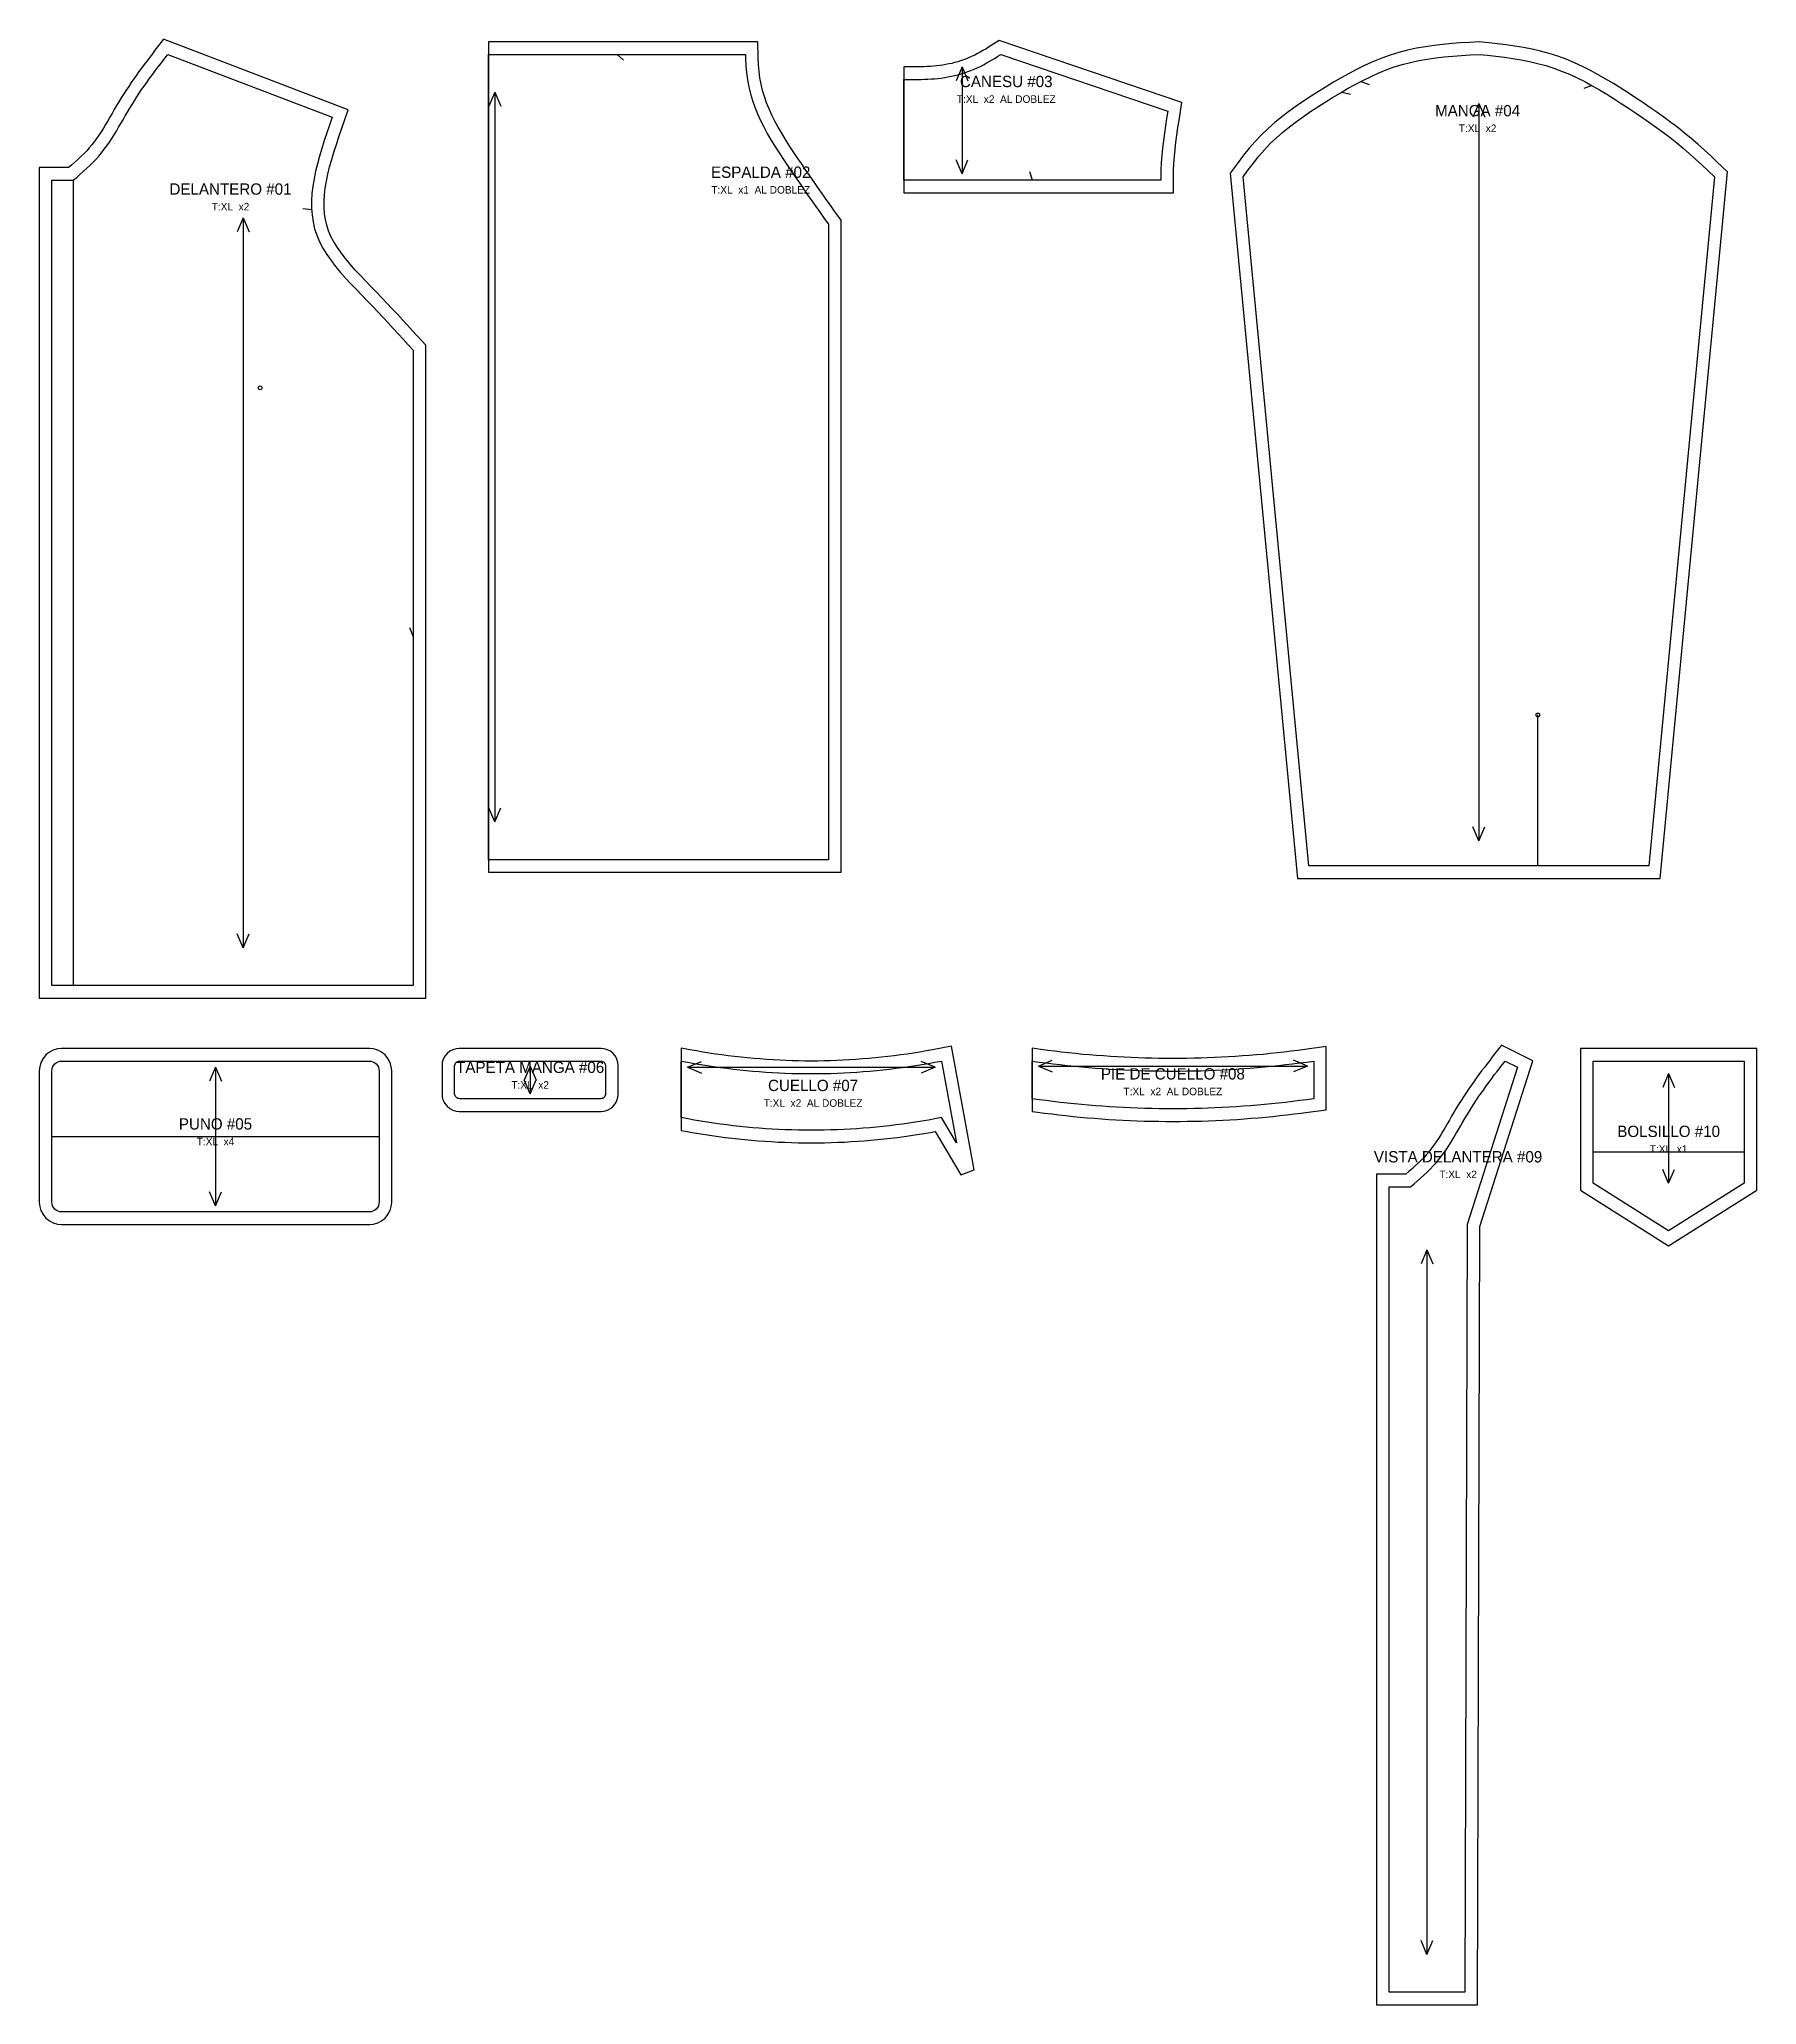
# Model space of a CAD drawing. Header units: centimetres. Extents: x -1 to 135, y -155 to 1.
import ezdxf
from ezdxf.enums import TextEntityAlignment as Align

# ---------------------------------------------------------------- set-up
doc = ezdxf.new("R2010")
doc.units = ezdxf.units.CM
for name, color, linetype in [('1', 1, 'Continuous'), ('11', 8, 'Continuous'), ('13', 7, 'Continuous'), ('15', 6, 'Continuous'), ('4', 4, 'Continuous'), ('6', 2, 'Continuous'), ('7', 3, 'Continuous'), ('8', 5, 'Continuous')]:
    doc.layers.add(name, color=color, linetype=linetype)

# ---------------------------------------------------------------- blocks, each defined once
blk = doc.blocks.new('P01_DELANTERO')
at = {"layer": '1'}
blk.add_lwpolyline([(-2.7, -75), (28, -75), (28, -23.11), (27.35, -22.39), (26.95, -21.96), (26.56, -21.53), (26.15, -21.09), (25.75, -20.65), (25.34, -20.21), (24.92, -19.77), (24.5, -19.33), (24.07, -18.88), (23.64, -18.44), (23.21, -17.99), (22.79, -17.55), (22.38, -17.11), (21.99, -16.67), (21.63, -16.22), (21.29, -15.78), (20.98, -15.34), (20.71, -14.9), (20.47, -14.46), (20.28, -14.02), (20.14, -13.58), (20.03, -13.12), (19.96, -12.66), (19.93, -12.17), (19.93, -11.67), (19.96, -11.15), (20.02, -10.62), (20.11, -10.07), (20.23, -9.51), (20.37, -8.94), (20.53, -8.35), (20.7, -7.76), (20.9, -7.16), (21.1, -6.56), (21.31, -5.95), (21.84, -4.41), (7.16, 1.2), (6.49, 0.33), (6.28, 0.05), (6.07, -0.23), (5.86, -0.51), (5.64, -0.79), (5.43, -1.08), (5.22, -1.36), (5.01, -1.65), (4.81, -1.94), (4.6, -2.24), (4.4, -2.54), (4.2, -2.84), (4.01, -3.14), (3.81, -3.45), (3.63, -3.76), (3.44, -4.07), (3.26, -4.38), (3.09, -4.69), (2.91, -4.99), (2.74, -5.29), (2.57, -5.58), (2.39, -5.87), (2.22, -6.15), (2.04, -6.42), (1.85, -6.69), (1.67, -6.94), (1.47, -7.19), (1.27, -7.43), (1.07, -7.66), (0.84, -7.89), (0.61, -8.11), (0.37, -8.34), (0.13, -8.56), (-0.13, -8.79), (-0.37, -9), (-2.7, -9), (-2.7, -75)], close=True, dxfattribs=at)
at = {"layer": '11'}
blk.add_line((0, -10), (0, -74), dxfattribs=at)
at = {"layer": '4'}
for p, q in [((18.94, -12.34), (18.24, -12.27)), ((27, -46.23), (26.73, -45.58))]:
    blk.add_line(p, q, dxfattribs=at)
at = {"layer": '6'}
blk.add_circle((14.85, -26.5), 0.15, dxfattribs=at)
at = {"layer": '7'}
for p, q in [((13.5, -13), (13.03, -14.11)), ((13.5, -13), (13.5, -71)), ((13.5, -13), (13.97, -14.11)), ((13.5, -71), (13.03, -69.89)), ((13.5, -71), (13.97, -69.89))]:
    blk.add_line(p, q, dxfattribs=at)
at = {"layer": '8'}
blk.add_lwpolyline([(-1.7, -10), (0, -10), (0.27, -9.77), (0.53, -9.54), (0.79, -9.31), (1.05, -9.07), (1.31, -8.83), (1.56, -8.59), (1.8, -8.34), (2.03, -8.08), (2.25, -7.82), (2.46, -7.54), (2.67, -7.27), (2.87, -6.98), (3.06, -6.69), (3.24, -6.39), (3.42, -6.09), (3.6, -5.79), (3.78, -5.49), (3.95, -5.19), (4.13, -4.88), (4.31, -4.58), (4.48, -4.28), (4.67, -3.98), (4.85, -3.68), (5.04, -3.38), (5.23, -3.09), (5.43, -2.8), (5.63, -2.52), (5.83, -2.23), (6.03, -1.95), (6.24, -1.67), (6.45, -1.39), (6.65, -1.11), (6.87, -0.83), (7.08, -0.55), (7.29, -0.28), (7.5, 0), (20.58, -5), (20.36, -5.62), (20.15, -6.24), (19.94, -6.85), (19.75, -7.47), (19.57, -8.08), (19.4, -8.69), (19.25, -9.29), (19.13, -9.89), (19.03, -10.48), (18.96, -11.06), (18.93, -11.64), (18.93, -12.21), (18.97, -12.76), (19.05, -13.31), (19.17, -13.85), (19.35, -14.37), (19.57, -14.89), (19.84, -15.39), (20.14, -15.89), (20.48, -16.37), (20.84, -16.85), (21.23, -17.32), (21.64, -17.78), (22.06, -18.23), (22.49, -18.68), (22.92, -19.13), (23.35, -19.58), (23.78, -20.02), (24.2, -20.46), (24.61, -20.9), (25.02, -21.33), (25.42, -21.77), (25.82, -22.2), (26.21, -22.63), (26.61, -23.07), (27, -23.5), (27, -74), (-1.7, -74)], close=True, dxfattribs=at)
at = {"layer": '13'}
blk.add_text('DELANTERO #01', height=0.9, dxfattribs=at).set_placement((12.49, -10.7), align=Align.MIDDLE_CENTER)
at = {"layer": '15'}
blk.add_text('T:XL  x2', height=0.6, dxfattribs=at).set_placement((12.49, -12.1), align=Align.MIDDLE_CENTER)
blk = doc.blocks.new('P02_ESPALDA')
at = {"layer": '1'}
blk.add_lwpolyline([(28, -23.18), (27.49, -22.46), (27.16, -21.99), (26.83, -21.52), (26.5, -21.05), (26.17, -20.58), (25.84, -20.11), (25.51, -19.64), (25.18, -19.16), (24.85, -18.68), (24.52, -18.2), (24.2, -17.72), (23.89, -17.24), (23.58, -16.76), (23.29, -16.27), (23.01, -15.79), (22.75, -15.3), (22.51, -14.82), (22.29, -14.33), (22.09, -13.84), (21.91, -13.35), (21.77, -12.86), (21.65, -12.37), (21.55, -11.87), (21.49, -11.36), (21.44, -10.84), (21.41, -10.31), (21.4, -9), (0, -9), (0, -75), (28, -75), (28, -23.18)], close=True, dxfattribs=at)
at = {"layer": '4'}
blk.add_line((10.21, -10), (10.72, -10.47), dxfattribs=at)
at = {"layer": '7'}
for p, q in [((0.5, -13), (0.03, -14.11)), ((0.5, -13), (0.5, -71)), ((0.5, -13), (0.97, -14.11)), ((0.5, -71), (0.03, -69.89)), ((0.5, -71), (0.97, -69.89))]:
    blk.add_line(p, q, dxfattribs=at)
at = {"layer": '8'}
blk.add_lwpolyline([(0, -10), (20.41, -10), (20.41, -10.34), (20.44, -10.91), (20.49, -11.47), (20.57, -12.03), (20.67, -12.58), (20.8, -13.13), (20.96, -13.66), (21.15, -14.2), (21.37, -14.73), (21.61, -15.25), (21.86, -15.76), (22.14, -16.28), (22.43, -16.78), (22.73, -17.28), (23.05, -17.78), (23.37, -18.27), (23.7, -18.76), (24.03, -19.25), (24.36, -19.73), (24.69, -20.21), (25.02, -20.68), (25.35, -21.16), (25.68, -21.63), (26.01, -22.1), (26.34, -22.57), (26.67, -23.03), (27, -23.5), (27, -74), (0, -74)], close=True, dxfattribs=at)
at = {"layer": '13'}
blk.add_text('ESPALDA #02', height=0.9, dxfattribs=at).set_placement((21.62, -19.36), align=Align.MIDDLE_CENTER)
at = {"layer": '15'}
blk.add_text('T:XL  x1  AL DOBLEZ', height=0.6, dxfattribs=at).set_placement((21.62, -20.76), align=Align.MIDDLE_CENTER)
blk = doc.blocks.new('P03_CANESU')
at = {"layer": '1'}
blk.add_lwpolyline([(21.41, -9.78), (21.42, -9.23), (21.45, -8.68), (21.49, -8.12), (21.55, -7.55), (21.61, -6.98), (21.69, -6.41), (21.77, -5.82), (21.86, -5.24), (22.07, -3.82), (7.57, 1.1), (6.94, 0.71), (6.72, 0.57), (6.5, 0.43), (6.28, 0.3), (6.06, 0.18), (5.84, 0.06), (5.62, -0.05), (5.41, -0.15), (5.18, -0.25), (4.96, -0.34), (4.73, -0.43), (4.5, -0.51), (4.27, -0.58), (4.03, -0.65), (3.8, -0.71), (3.56, -0.76), (3.32, -0.81), (3.08, -0.85), (2.84, -0.88), (2.59, -0.91), (2.35, -0.94), (2.1, -0.96), (1.84, -0.97), (1.59, -0.98), (1.33, -0.99), (1.07, -1), (0.81, -1), (0.54, -1), (0.27, -1), (0, -1), (0, -11), (21.42, -11), (21.41, -9.78)], close=True, dxfattribs=at)
at = {"layer": '4'}
blk.add_line((10.21, -10), (10, -9.33), dxfattribs=at)
at = {"layer": '7'}
for p, q in [((4.62, -1), (4.15, -2.11)), ((4.62, -1), (4.62, -9.5)), ((4.62, -1), (5.09, -2.11)), ((4.62, -9.5), (4.15, -8.39)), ((4.62, -9.5), (5.09, -8.39))]:
    blk.add_line(p, q, dxfattribs=at)
at = {"layer": '8'}
blk.add_lwpolyline([(0, -2), (0.27, -2), (0.54, -2), (0.81, -2), (1.08, -2), (1.36, -1.99), (1.63, -1.98), (1.9, -1.97), (2.16, -1.95), (2.43, -1.93), (2.7, -1.91), (2.97, -1.88), (3.24, -1.84), (3.5, -1.79), (3.77, -1.74), (4.03, -1.68), (4.29, -1.61), (4.55, -1.54), (4.81, -1.46), (5.07, -1.37), (5.32, -1.27), (5.57, -1.17), (5.82, -1.06), (6.07, -0.95), (6.31, -0.82), (6.54, -0.7), (6.78, -0.56), (7.01, -0.43), (7.24, -0.29), (7.47, -0.14), (7.7, 0), (20.96, -4.5), (20.87, -5.09), (20.78, -5.68), (20.7, -6.27), (20.62, -6.86), (20.55, -7.45), (20.5, -8.03), (20.45, -8.61), (20.42, -9.19), (20.41, -9.77), (20.41, -10), (0, -10)], close=True, dxfattribs=at)
at = {"layer": '13'}
blk.add_text('CANESU #03', height=0.9, dxfattribs=at).set_placement((8.13, -2.15), align=Align.MIDDLE_CENTER)
at = {"layer": '15'}
blk.add_text('T:XL  x2  AL DOBLEZ', height=0.6, dxfattribs=at).set_placement((8.13, -3.55), align=Align.MIDDLE_CENTER)
blk = doc.blocks.new('P04_MANGA')
at = {"layer": '1'}
blk.add_lwpolyline([(-14.41, -65.5), (14.41, -65.5), (19.76, -9.34), (18.92, -8.54), (18.43, -8.07), (17.93, -7.6), (17.41, -7.14), (16.88, -6.69), (16.35, -6.25), (15.81, -5.82), (15.26, -5.41), (14.71, -5), (14.15, -4.6), (13.58, -4.21), (13.02, -3.82), (12.44, -3.44), (11.87, -3.06), (11.29, -2.69), (10.7, -2.32), (10.1, -1.96), (9.49, -1.61), (8.87, -1.28), (8.24, -0.96), (7.6, -0.66), (6.95, -0.39), (6.28, -0.14), (5.6, 0.08), (4.91, 0.26), (4.23, 0.42), (3.54, 0.55), (2.85, 0.66), (2.16, 0.76), (1.47, 0.85), (0.79, 0.92), (0.02, 1), (-0.75, 0.96), (-1.45, 0.91), (-2.15, 0.86), (-2.85, 0.79), (-3.55, 0.71), (-4.25, 0.61), (-4.96, 0.49), (-5.66, 0.34), (-6.36, 0.16), (-7.04, -0.06), (-7.72, -0.3), (-8.38, -0.57), (-9.03, -0.86), (-9.67, -1.18), (-10.31, -1.51), (-10.93, -1.85), (-11.54, -2.21), (-12.14, -2.58), (-12.74, -2.95), (-13.33, -3.33), (-13.92, -3.72), (-14.51, -4.12), (-15.09, -4.53), (-15.65, -4.96), (-16.21, -5.41), (-16.75, -5.89), (-17.28, -6.38), (-17.78, -6.91), (-18.26, -7.46), (-18.7, -8.02), (-19.12, -8.58), (-19.75, -9.45), (-14.41, -65.5)], close=True, dxfattribs=at)
at = {"layer": '11'}
blk.add_line((4.68, -64.5), (4.68, -52.5), dxfattribs=at)
at = {"layer": '4'}
for p, q in [((-10.89, -2.99), (-10.21, -3.15)), ((-9.37, -2.15), (-8.71, -2.38)), ((8.99, -2.48), (8.33, -2.7))]:
    blk.add_line(p, q, dxfattribs=at)
at = {"layer": '6'}
blk.add_circle((4.68, -52.5), 0.15, dxfattribs=at)
at = {"layer": '7'}
for p, q in [((0, -3.89), (-0.47, -5)), ((0, -3.89), (0, -62.5)), ((0, -3.89), (0.47, -5)), ((0, -62.5), (-0.47, -61.39)), ((0, -62.5), (0.47, -61.39))]:
    blk.add_line(p, q, dxfattribs=at)
at = {"layer": '8'}
blk.add_lwpolyline([(-18.72, -9.73), (-18.32, -9.17), (-17.91, -8.63), (-17.49, -8.09), (-17.04, -7.58), (-16.57, -7.09), (-16.08, -6.63), (-15.57, -6.18), (-15.04, -5.75), (-14.49, -5.34), (-13.93, -4.94), (-13.37, -4.55), (-12.79, -4.17), (-12.21, -3.8), (-11.62, -3.43), (-11.03, -3.07), (-10.43, -2.72), (-9.83, -2.39), (-9.22, -2.07), (-8.61, -1.77), (-7.99, -1.49), (-7.36, -1.23), (-6.72, -1), (-6.08, -0.8), (-5.43, -0.63), (-4.77, -0.49), (-4.1, -0.38), (-3.42, -0.28), (-2.75, -0.2), (-2.06, -0.14), (-1.38, -0.09), (-0.69, -0.04), (0, 0), (0.68, -0.07), (1.35, -0.15), (2.03, -0.23), (2.7, -0.32), (3.36, -0.43), (4.02, -0.56), (4.67, -0.71), (5.32, -0.88), (5.95, -1.09), (6.58, -1.32), (7.2, -1.58), (7.81, -1.86), (8.41, -2.16), (9, -2.49), (9.59, -2.82), (10.17, -3.17), (10.75, -3.53), (11.32, -3.9), (11.89, -4.27), (12.46, -4.65), (13.02, -5.03), (13.57, -5.42), (14.12, -5.81), (14.66, -6.21), (15.19, -6.61), (15.72, -7.03), (16.24, -7.46), (16.75, -7.89), (17.25, -8.34), (17.75, -8.8), (18.23, -9.26), (18.72, -9.73), (13.5, -64.5), (-13.5, -64.5)], close=True, dxfattribs=at)
at = {"layer": '13'}
blk.add_text('MANGA #04', height=0.9, dxfattribs=at).set_placement((-0.1, -4.47), align=Align.MIDDLE_CENTER)
at = {"layer": '15'}
blk.add_text('T:XL  x2', height=0.6, dxfattribs=at).set_placement((-0.1, -5.87), align=Align.MIDDLE_CENTER)
blk = doc.blocks.new('P05_PUNO')
at = {"layer": '1'}
blk.add_lwpolyline([(-1, -11.25), (-0.97, -11.55), (-0.87, -11.89), (-0.7, -12.2), (-0.48, -12.48), (-0.2, -12.7), (0.11, -12.87), (0.45, -12.97), (0.75, -13), (25.25, -13), (25.55, -12.97), (25.89, -12.87), (26.2, -12.7), (26.48, -12.48), (26.7, -12.2), (26.87, -11.89), (26.97, -11.55), (27, -11.25), (27, -0.75), (26.97, -0.45), (26.87, -0.11), (26.7, 0.2), (26.48, 0.48), (26.2, 0.7), (25.89, 0.87), (25.55, 0.97), (25.25, 1), (0.75, 1), (0.45, 0.97), (0.11, 0.87), (-0.2, 0.7), (-0.48, 0.48), (-0.7, 0.2), (-0.87, -0.11), (-0.97, -0.45), (-1, -0.75), (-1, -11.25)], close=True, dxfattribs=at)
at = {"layer": '11'}
blk.add_line((0, -6), (26, -6), dxfattribs=at)
at = {"layer": '7'}
for p, q in [((13, -0.5), (12.53, -1.61)), ((13, -0.5), (13, -11.5)), ((13, -0.5), (13.47, -1.61)), ((13, -11.5), (12.53, -10.39)), ((13, -11.5), (13.47, -10.39))]:
    blk.add_line(p, q, dxfattribs=at)
at = {"layer": '8'}
blk.add_lwpolyline([(0, -0.8), (0.02, -0.64), (0.06, -0.49), (0.13, -0.36), (0.23, -0.23), (0.36, -0.13), (0.49, -0.06), (0.64, -0.02), (0.8, 0), (25.2, 0), (25.36, -0.02), (25.51, -0.06), (25.64, -0.13), (25.77, -0.23), (25.87, -0.36), (25.94, -0.49), (25.98, -0.64), (26, -0.8), (26, -11.2), (25.98, -11.36), (25.94, -11.51), (25.87, -11.64), (25.77, -11.77), (25.64, -11.87), (25.51, -11.94), (25.36, -11.98), (25.2, -12), (0.8, -12), (0.64, -11.98), (0.49, -11.94), (0.36, -11.87), (0.23, -11.77), (0.13, -11.64), (0.06, -11.51), (0.02, -11.36), (0, -11.2)], close=True, dxfattribs=at)
at = {"layer": '13'}
blk.add_text('PUNO #05', height=0.9, dxfattribs=at).set_placement((13, -5), align=Align.MIDDLE_CENTER)
at = {"layer": '15'}
blk.add_text('T:XL  x4', height=0.6, dxfattribs=at).set_placement((13, -6.4), align=Align.MIDDLE_CENTER)
blk = doc.blocks.new('P06_TAPETA_MANGA')
at = {"layer": '1'}
blk.add_lwpolyline([(-1, -2.65), (-0.98, -2.87), (-0.9, -3.14), (-0.77, -3.38), (-0.59, -3.59), (-0.38, -3.77), (-0.14, -3.9), (0.13, -3.98), (0.35, -4), (11.65, -4), (11.87, -3.98), (12.14, -3.9), (12.38, -3.77), (12.59, -3.59), (12.77, -3.38), (12.9, -3.14), (12.98, -2.87), (13, -2.65), (13, -0.35), (12.98, -0.13), (12.9, 0.14), (12.77, 0.38), (12.59, 0.59), (12.38, 0.77), (12.14, 0.9), (11.87, 0.98), (11.65, 1), (0.35, 1), (0.13, 0.98), (-0.14, 0.9), (-0.38, 0.77), (-0.59, 0.59), (-0.77, 0.38), (-0.9, 0.14), (-0.98, -0.13), (-1, -0.35), (-1, -2.65)], close=True, dxfattribs=at)
at = {"layer": '7'}
for p, q in [((6, -0.4), (5.53, -1.51)), ((6, -2.6), (5.53, -1.49)), ((6, -0.4), (6, -2.6)), ((6, -0.4), (6.47, -1.51)), ((6, -2.6), (6.47, -1.49))]:
    blk.add_line(p, q, dxfattribs=at)
at = {"layer": '8'}
blk.add_lwpolyline([(0, -0.4), (0.01, -0.32), (0.03, -0.25), (0.07, -0.18), (0.12, -0.12), (0.18, -0.07), (0.25, -0.03), (0.32, -0.01), (0.4, 0), (11.6, 0), (11.68, -0.01), (11.75, -0.03), (11.82, -0.07), (11.88, -0.12), (11.93, -0.18), (11.97, -0.25), (11.99, -0.32), (12, -0.4), (12, -2.6), (11.99, -2.68), (11.97, -2.75), (11.93, -2.82), (11.88, -2.88), (11.82, -2.93), (11.75, -2.97), (11.68, -2.99), (11.6, -3), (0.4, -3), (0.32, -2.99), (0.25, -2.97), (0.18, -2.93), (0.12, -2.88), (0.07, -2.82), (0.03, -2.75), (0.01, -2.68), (0, -2.6)], close=True, dxfattribs=at)
at = {"layer": '13'}
blk.add_text('TAPETA MANGA #06', height=0.9, dxfattribs=at).set_placement((6, -0.5), align=Align.MIDDLE_CENTER)
at = {"layer": '15'}
blk.add_text('T:XL  x2', height=0.6, dxfattribs=at).set_placement((6, -1.9), align=Align.MIDDLE_CENTER)
blk = doc.blocks.new('P07_CUELLO')
at = {"layer": '1'}
blk.add_lwpolyline([(0.86, -5.68), (1.39, -5.76), (1.91, -5.85), (2.44, -5.93), (2.97, -6), (3.49, -6.07), (4.02, -6.13), (4.55, -6.19), (5.07, -6.25), (5.6, -6.29), (6.13, -6.34), (6.65, -6.38), (7.18, -6.41), (7.71, -6.44), (8.23, -6.46), (8.76, -6.48), (9.29, -6.49), (9.81, -6.5), (10.34, -6.5), (10.87, -6.5), (11.39, -6.49), (11.92, -6.48), (12.45, -6.46), (12.97, -6.44), (13.5, -6.41), (14.03, -6.38), (14.55, -6.34), (15.08, -6.29), (15.6, -6.25), (16.13, -6.19), (16.66, -6.13), (17.18, -6.07), (17.71, -6), (18.24, -5.93), (18.76, -5.85), (19.29, -5.76), (19.82, -5.68), (20.18, -5.61), (22.23, -9.04), (23.29, -8.64), (21.48, 1.17), (19.98, 0.89), (19.47, 0.8), (18.96, 0.71), (18.46, 0.63), (17.95, 0.55), (17.44, 0.48), (16.93, 0.41), (16.43, 0.35), (15.92, 0.3), (15.41, 0.25), (14.9, 0.2), (14.4, 0.16), (13.89, 0.12), (13.38, 0.09), (12.88, 0.06), (12.37, 0.04), (11.86, 0.02), (11.35, 0.01), (10.85, 0), (10.34, 0), (9.83, 0), (9.32, 0.01), (8.82, 0.02), (8.31, 0.04), (7.8, 0.06), (7.3, 0.09), (6.79, 0.12), (6.28, 0.16), (5.77, 0.2), (5.27, 0.25), (4.76, 0.3), (4.25, 0.35), (3.74, 0.41), (3.24, 0.48), (2.73, 0.55), (2.22, 0.63), (1.71, 0.71), (1.21, 0.8), (0.7, 0.89), (0, 1.02), (0, -5.52), (0.34, -5.58), (0.86, -5.68)], close=True, dxfattribs=at)
at = {"layer": '7'}
for p, q in [((0.5, -0.5), (1.61, -0.03)), ((0.5, -0.5), (20.18, -0.5)), ((0.5, -0.5), (1.61, -0.97)), ((20.18, -0.5), (19.07, -0.03)), ((20.18, -0.5), (19.07, -0.97))]:
    blk.add_line(p, q, dxfattribs=at)
at = {"layer": '8'}
blk.add_lwpolyline([(0, 0), (0.52, -0.1), (1.03, -0.19), (1.55, -0.28), (2.07, -0.36), (2.58, -0.44), (3.1, -0.51), (3.62, -0.58), (4.14, -0.64), (4.65, -0.7), (5.17, -0.75), (5.69, -0.8), (6.2, -0.84), (6.72, -0.88), (7.24, -0.91), (7.75, -0.94), (8.27, -0.96), (8.79, -0.98), (9.31, -0.99), (9.82, -1), (10.34, -1), (10.86, -1), (11.37, -0.99), (11.89, -0.98), (12.41, -0.96), (12.92, -0.94), (13.44, -0.91), (13.96, -0.88), (14.47, -0.84), (14.99, -0.8), (15.51, -0.75), (16.03, -0.7), (16.54, -0.64), (17.06, -0.58), (17.58, -0.51), (18.09, -0.44), (18.61, -0.36), (19.13, -0.28), (19.64, -0.19), (20.16, -0.1), (20.68, 0), (21.88, -6.5), (20.68, -4.5), (20.16, -4.6), (19.64, -4.69), (19.13, -4.78), (18.61, -4.86), (18.09, -4.94), (17.58, -5.01), (17.06, -5.08), (16.54, -5.14), (16.03, -5.2), (15.51, -5.25), (14.99, -5.3), (14.47, -5.34), (13.96, -5.38), (13.44, -5.41), (12.92, -5.44), (12.41, -5.46), (11.89, -5.48), (11.37, -5.49), (10.86, -5.5), (10.34, -5.5), (9.82, -5.5), (9.31, -5.49), (8.79, -5.48), (8.27, -5.46), (7.75, -5.44), (7.24, -5.41), (6.72, -5.38), (6.2, -5.34), (5.69, -5.3), (5.17, -5.25), (4.65, -5.2), (4.14, -5.14), (3.62, -5.08), (3.1, -5.01), (2.58, -4.94), (2.07, -4.86), (1.55, -4.78), (1.03, -4.69), (0.52, -4.6), (0, -4.5)], close=True, dxfattribs=at)
at = {"layer": '13'}
blk.add_text('CUELLO #07', height=0.9, dxfattribs=at).set_placement((10.48, -1.94), align=Align.MIDDLE_CENTER)
at = {"layer": '15'}
blk.add_text('T:XL  x2  AL DOBLEZ', height=0.6, dxfattribs=at).set_placement((10.48, -3.34), align=Align.MIDDLE_CENTER)
blk = doc.blocks.new('P08_PIE_DE_CUELLO')
at = {"layer": '1'}
blk.add_lwpolyline([(0.99, -4.14), (1.56, -4.21), (2.12, -4.28), (2.69, -4.34), (3.26, -4.4), (3.82, -4.46), (4.39, -4.51), (4.96, -4.55), (5.52, -4.6), (6.09, -4.64), (6.66, -4.67), (7.22, -4.7), (7.79, -4.73), (8.36, -4.75), (8.92, -4.77), (9.49, -4.78), (10.06, -4.79), (10.62, -4.8), (11.19, -4.8), (11.76, -4.8), (12.32, -4.79), (12.89, -4.78), (13.46, -4.77), (14.02, -4.75), (14.59, -4.73), (15.16, -4.7), (15.72, -4.67), (16.29, -4.64), (16.85, -4.6), (17.42, -4.55), (17.99, -4.51), (18.55, -4.46), (19.12, -4.4), (19.69, -4.34), (20.25, -4.28), (20.82, -4.21), (21.39, -4.14), (21.95, -4.07), (23.38, -3.87), (23.38, 1.15), (21.68, 0.91), (21.13, 0.84), (20.58, 0.77), (20.03, 0.71), (19.47, 0.64), (18.92, 0.59), (18.37, 0.53), (17.82, 0.48), (17.26, 0.44), (16.71, 0.4), (16.16, 0.36), (15.61, 0.33), (15.06, 0.3), (14.5, 0.27), (13.95, 0.25), (13.4, 0.23), (12.85, 0.22), (12.29, 0.21), (11.74, 0.2), (11.19, 0.2), (10.64, 0.2), (10.08, 0.21), (9.53, 0.22), (8.98, 0.23), (8.43, 0.25), (7.88, 0.27), (7.32, 0.3), (6.77, 0.33), (6.22, 0.36), (5.67, 0.4), (5.11, 0.44), (4.56, 0.48), (4.01, 0.53), (3.46, 0.59), (2.9, 0.64), (2.35, 0.71), (1.8, 0.77), (1.25, 0.84), (0.69, 0.91), (0, 1.01), (0, -4.01), (0.42, -4.07), (0.99, -4.14)], close=True, dxfattribs=at)
at = {"layer": '7'}
for p, q in [((0.5, -0.4), (1.61, 0.07)), ((21.88, -0.4), (20.77, 0.07)), ((0.5, -0.4), (21.88, -0.4)), ((0.5, -0.4), (1.61, -0.87)), ((21.88, -0.4), (20.77, -0.87))]:
    blk.add_line(p, q, dxfattribs=at)
at = {"layer": '8'}
blk.add_lwpolyline([(0, 0), (0.56, -0.08), (1.12, -0.15), (1.68, -0.22), (2.24, -0.29), (2.8, -0.35), (3.36, -0.41), (3.92, -0.46), (4.48, -0.51), (5.04, -0.56), (5.59, -0.6), (6.15, -0.64), (6.71, -0.67), (7.27, -0.7), (7.83, -0.73), (8.39, -0.75), (8.95, -0.77), (9.51, -0.78), (10.07, -0.79), (10.63, -0.8), (11.19, -0.8), (11.75, -0.8), (12.31, -0.79), (12.87, -0.78), (13.43, -0.77), (13.99, -0.75), (14.55, -0.73), (15.11, -0.7), (15.66, -0.67), (16.22, -0.64), (16.78, -0.6), (17.34, -0.56), (17.9, -0.51), (18.46, -0.46), (19.02, -0.41), (19.58, -0.35), (20.14, -0.29), (20.7, -0.22), (21.26, -0.15), (21.82, -0.08), (22.38, 0), (22.38, -3), (21.82, -3.08), (21.26, -3.15), (20.7, -3.22), (20.14, -3.29), (19.58, -3.35), (19.02, -3.41), (18.46, -3.46), (17.9, -3.51), (17.34, -3.56), (16.78, -3.6), (16.22, -3.64), (15.66, -3.67), (15.11, -3.7), (14.55, -3.73), (13.99, -3.75), (13.43, -3.77), (12.87, -3.78), (12.31, -3.79), (11.75, -3.8), (11.19, -3.8), (10.63, -3.8), (10.07, -3.79), (9.51, -3.78), (8.95, -3.77), (8.39, -3.75), (7.83, -3.73), (7.27, -3.7), (6.71, -3.67), (6.15, -3.64), (5.59, -3.6), (5.04, -3.56), (4.48, -3.51), (3.92, -3.46), (3.36, -3.41), (2.8, -3.35), (2.24, -3.29), (1.68, -3.22), (1.12, -3.15), (0.56, -3.08), (0, -3)], close=True, dxfattribs=at)
at = {"layer": '13'}
blk.add_text('PIE DE CUELLO #08', height=0.9, dxfattribs=at).set_placement((11.19, -1.02), align=Align.MIDDLE_CENTER)
at = {"layer": '15'}
blk.add_text('T:XL  x2  AL DOBLEZ', height=0.6, dxfattribs=at).set_placement((11.19, -2.42), align=Align.MIDDLE_CENTER)
blk = doc.blocks.new('P09_VISTA_DELANTERA')
at = {"layer": '1'}
blk.add_lwpolyline([(-2.7, -75), (5.3, -75), (5.5, -13.16), (9.71, 0.01), (7.21, 1.26), (6.49, 0.33), (6.28, 0.05), (6.07, -0.23), (5.86, -0.51), (5.64, -0.79), (5.43, -1.08), (5.22, -1.36), (5.01, -1.65), (4.81, -1.94), (4.6, -2.24), (4.4, -2.54), (4.2, -2.84), (4.01, -3.14), (3.81, -3.45), (3.63, -3.76), (3.44, -4.07), (3.26, -4.38), (3.09, -4.69), (2.91, -4.99), (2.74, -5.29), (2.57, -5.58), (2.39, -5.87), (2.22, -6.15), (2.04, -6.42), (1.85, -6.69), (1.67, -6.94), (1.47, -7.19), (1.27, -7.43), (1.07, -7.66), (0.84, -7.89), (0.61, -8.11), (0.37, -8.34), (0.13, -8.56), (-0.13, -8.79), (-0.37, -9), (-2.7, -9), (-2.7, -75)], close=True, dxfattribs=at)
at = {"layer": '7'}
for p, q in [((1.3, -15), (0.83, -16.11)), ((1.3, -15), (1.3, -71)), ((1.3, -15), (1.77, -16.11)), ((1.3, -71), (0.83, -69.89)), ((1.3, -71), (1.77, -69.89))]:
    blk.add_line(p, q, dxfattribs=at)
at = {"layer": '8'}
blk.add_lwpolyline([(-1.7, -10), (0, -10), (0.27, -9.77), (0.53, -9.54), (0.79, -9.31), (1.05, -9.07), (1.31, -8.83), (1.56, -8.59), (1.8, -8.34), (2.03, -8.08), (2.25, -7.82), (2.46, -7.54), (2.67, -7.27), (2.87, -6.98), (3.06, -6.69), (3.24, -6.39), (3.42, -6.09), (3.6, -5.79), (3.78, -5.49), (3.95, -5.19), (4.13, -4.88), (4.31, -4.58), (4.48, -4.28), (4.67, -3.98), (4.85, -3.68), (5.04, -3.38), (5.23, -3.09), (5.43, -2.8), (5.63, -2.52), (5.83, -2.23), (6.03, -1.95), (6.24, -1.67), (6.45, -1.39), (6.65, -1.11), (6.87, -0.83), (7.08, -0.55), (7.29, -0.28), (7.5, 0), (8.5, -0.5), (4.5, -13), (4.3, -74), (-1.7, -74)], close=True, dxfattribs=at)
at = {"layer": '13'}
blk.add_text('VISTA DELANTERA #09', height=0.9, dxfattribs=at).set_placement((3.77, -7.61), align=Align.MIDDLE_CENTER)
at = {"layer": '15'}
blk.add_text('T:XL  x2', height=0.6, dxfattribs=at).set_placement((3.77, -9.01), align=Align.MIDDLE_CENTER)
blk = doc.blocks.new('P10_BOLSILLO')
at = {"layer": '1'}
blk.add_lwpolyline([(-1, -10.27), (6, -14.68), (13, -10.27), (13, 1), (-1, 1), (-1, -10.27)], close=True, dxfattribs=at)
at = {"layer": '11'}
blk.add_line((0, -7.22), (12, -7.22), dxfattribs=at)
at = {"layer": '7'}
for p, q in [((6, -1), (5.53, -2.11)), ((6, -1), (6, -9.72)), ((6, -1), (6.47, -2.11)), ((6, -9.72), (5.53, -8.61)), ((6, -9.72), (6.47, -8.61))]:
    blk.add_line(p, q, dxfattribs=at)
at = {"layer": '8'}
blk.add_lwpolyline([(0, 0), (12, 0), (12, -9.72), (6, -13.5), (0, -9.72)], close=True, dxfattribs=at)
at = {"layer": '13'}
blk.add_text('BOLSILLO #10', height=0.9, dxfattribs=at).set_placement((6, -5.59), align=Align.MIDDLE_CENTER)
at = {"layer": '15'}
blk.add_text('T:XL  x1', height=0.6, dxfattribs=at).set_placement((6, -6.99), align=Align.MIDDLE_CENTER)

msp = doc.modelspace()

# ---------------------------------------------------------------- block references
for name, p in [('P01_DELANTERO', (1.7, 0)), ('P02_ESPALDA', (34.7, 10)), ('P03_CANESU', (67.7, 0)), ('P04_MANGA', (113.38, 0)), ('P05_PUNO', (0, -80)), ('P06_TAPETA_MANGA', (32, -80)), ('P07_CUELLO', (50, -80)), ('P08_PIE_DE_CUELLO', (77.88, -80)), ('P09_VISTA_DELANTERA', (107.96, -80)), ('P10_BOLSILLO', (122.46, -80))]:
    msp.add_blockref(name, p)

doc.saveas('drawing.dxf')
